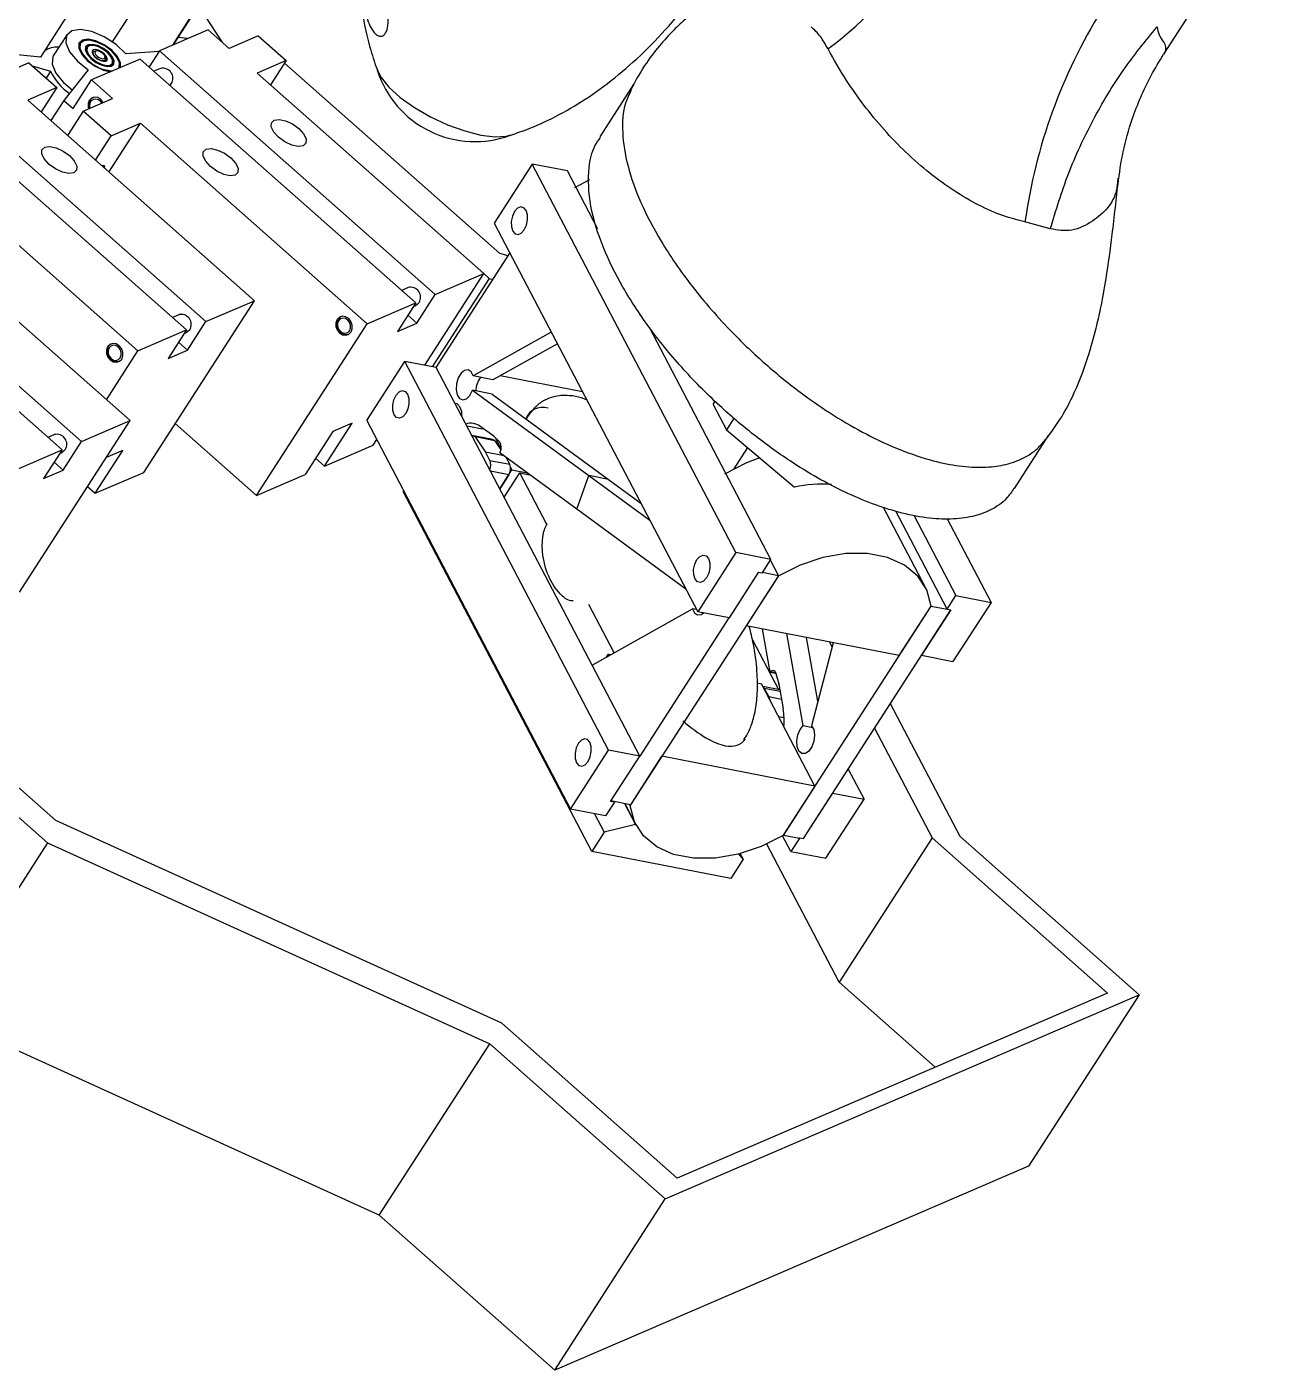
# Model space of a CAD drawing. Header units: inches. Extents: x 0.01 to 9.3, y 0 to 8.23.
# Drawn here: x 5.435 to 9.044, y 0.189 to 4.092 of the extents above; entities that cross this region are included whole.
import ezdxf

# ---------------------------------------------------------------- set-up
doc = ezdxf.new("R2010")
doc.units = ezdxf.units.IN
doc.header["$MEASUREMENT"] = 0

msp = doc.modelspace()

# ---------------------------------------------------------------- linework, layer by layer
at = {"color": 7, "linetype": 'Continuous', "lineweight": 25}
for p, q in [((8.7377, 4.0125), (9.044, 4.4873)), ((5.5728, 4.1572), (5.4741, 4.0042)), ((5.684, 4.0481), (5.7436, 4.1406)), ((5.8587, 4.0391), (5.9135, 4.124)), ((5.9145, 4.1242), (5.8735, 4.0607)), ((5.952, 4.1235), (6.0018, 4.0482)), ((5.552, 4.0698), (5.5118, 4.0074)), ((5.9616, 4.0834), (5.8204, 4.0227)), ((5.8735, 4.0607), (5.86, 4.0397)), ((5.9023, 4.0579), (5.8735, 4.0607)), ((6.0225, 4.0295), (5.9616, 4.0834)), ((6.1072, 4.066), (6.0225, 4.0295)), ((6.1072, 4.066), (6.1884, 3.9942)), ((5.4741, 4.0042), (5.3043, 4.0208)), ((5.6091, 4.0532), (5.6047, 4.053)), ((5.6102, 4.0322), (5.6092, 4.0307)), ((5.6308, 4.021), (5.6336, 4.0215)), ((5.638, 4.0218), (5.6336, 4.0215)), ((5.8187, 4.0199), (5.7221, 4.0137)), ((5.8204, 4.0227), (5.79, 3.9754)), ((5.8204, 4.0227), (6.6215, 3.3143)), ((6.0018, 4.0482), (6.0014, 4.0482)), ((6.0018, 4.0482), (6.0016, 4.048)), ((7.7625, 4.0277), (7.7617, 4.0291)), ((5.4408, 3.9872), (5.3561, 3.9508)), ((5.4408, 3.9872), (5.522, 3.9155)), ((5.764, 3.9984), (5.6228, 3.9376)), ((5.6279, 4.0188), (5.6264, 4.0165)), ((5.6618, 3.9936), (5.6633, 3.9959)), ((5.6634, 4.0023), (5.6619, 4.0064)), ((5.6819, 3.9838), (5.6829, 3.9853)), ((5.704, 3.9889), (5.7024, 3.993)), ((5.764, 3.9984), (6.565, 3.29)), ((6.1884, 3.9942), (6.1037, 3.9577)), ((6.1884, 3.9942), (6.1427, 3.9233)), ((6.8093, 3.4335), (6.1836, 3.9868)), ((5.1541, 3.9439), (5.9551, 3.2356)), ((5.4507, 3.9785), (5.5039, 3.9632)), ((5.5039, 3.9632), (5.4909, 3.943)), ((5.613, 3.9667), (5.5424, 3.8782)), ((5.8231, 3.971), (5.8041, 3.9629)), ((6.7627, 3.375), (6.1037, 3.9577)), ((5.0976, 3.9196), (5.8987, 3.2113)), ((5.522, 3.9155), (5.4373, 3.879)), ((5.522, 3.9155), (5.4763, 3.8446)), ((5.5692, 3.8545), (5.6228, 3.9376)), ((5.6837, 3.8838), (5.6228, 3.9376)), ((5.8545, 3.9272), (5.8501, 3.9222)), ((7.1988, 3.9263), (7.0995, 3.7725)), ((6.0963, 3.2963), (5.4373, 3.879)), ((5.5424, 3.8782), (5.5046, 3.8195)), ((5.5424, 3.8782), (5.5692, 3.8545)), ((5.599, 3.8473), (5.6837, 3.8838)), ((5.599, 3.8473), (5.5533, 3.7764)), ((5.6802, 3.7755), (5.599, 3.8473)), ((5.6734, 3.6702), (5.7649, 3.812)), ((5.6802, 3.7755), (5.7649, 3.812)), ((6.4239, 3.2293), (5.7649, 3.812)), ((5.6345, 3.7046), (5.6802, 3.7755)), ((5.7575, 3.1505), (5.0985, 3.7333)), ((6.9032, 3.6934), (6.7925, 3.5218)), ((7.0052, 3.6736), (6.9032, 3.6934)), ((7.4947, 2.5644), (6.9032, 3.6934)), ((7.0942, 3.5037), (7.0052, 3.6736)), ((7.0692, 3.6476), (7.0261, 3.6247)), ((8.6049, 3.6524), (8.603, 3.6386)), ((4.7926, 3.5956), (5.5937, 2.8872)), ((4.7361, 3.5713), (5.5372, 2.8629)), ((5.7348, 2.9479), (5.0758, 3.5306)), ((6.7925, 3.5218), (7.384, 2.3928)), ((8.4082, 3.505), (8.3347, 3.5255)), ((6.6243, 3.1022), (6.8384, 3.4341)), ((6.8334, 3.4263), (6.8093, 3.4335)), ((6.5909, 3.1087), (6.7627, 3.375)), ((6.7782, 3.361), (6.6127, 3.1044)), ((6.6215, 3.3143), (6.7627, 3.375)), ((6.7626, 3.3749), (6.7782, 3.361)), ((6.7782, 3.361), (6.7892, 3.3578)), ((6.543, 3.3345), (6.524, 3.3263)), ((5.7745, 2.7975), (6.0963, 3.2963)), ((5.9551, 3.2356), (6.0963, 3.2963)), ((6.4239, 3.2293), (6.565, 3.29)), ((6.565, 3.29), (6.5114, 3.2069)), ((6.5585, 3.2799), (6.5652, 3.2828)), ((6.5679, 3.2312), (6.6215, 3.3143)), ((5.8766, 3.2557), (5.8576, 3.2476)), ((6.5419, 3.2541), (6.5679, 3.2312)), ((5.7575, 3.1505), (5.8987, 3.2113)), ((5.8987, 3.2113), (5.845, 3.1281)), ((5.8922, 3.2012), (5.8988, 3.2041)), ((5.9015, 3.1524), (5.9551, 3.2356)), ((6.1021, 2.7305), (6.4239, 3.2293)), ((6.5114, 3.2069), (6.5679, 3.2312)), ((6.9585, 3.2049), (6.7317, 3.0777)), ((7.5966, 2.5445), (7.2437, 3.2182)), ((5.8755, 3.1754), (5.9015, 3.1524)), ((6.9761, 3.1714), (6.7891, 3.0665)), ((5.666, 3.0087), (5.7575, 3.1505)), ((5.845, 3.1281), (5.9015, 3.1524)), ((6.4225, 2.9483), (6.5332, 3.1199)), ((7.1247, 1.9908), (6.5332, 3.1199)), ((6.6243, 3.1022), (6.5332, 3.1199)), ((7.2158, 1.9731), (6.6243, 3.1022)), ((6.7891, 3.0665), (6.7317, 3.0777)), ((7.0494, 3.0315), (6.8097, 3.0781)), ((5.5193, 1.7859), (4.1332, 3.0116)), ((6.7294, 3.0361), (7.0675, 2.7884)), ((6.7868, 3.025), (6.7294, 3.0361)), ((6.7868, 3.025), (7.1249, 2.7772)), ((7.4289, 2.9951), (7.4348, 3.0043)), ((7.4289, 2.9951), (7.4675, 2.9214)), ((4.0888, 2.9646), (5.4953, 1.7209)), ((5.4131, 2.4491), (5.7348, 2.9479)), ((5.5937, 2.8872), (5.7348, 2.9479)), ((5.866, 2.9393), (6.1021, 2.7305)), ((6.2998, 2.8155), (6.3802, 2.9402)), ((6.3802, 2.9402), (6.3237, 2.9159)), ((6.4225, 2.9483), (7.014, 1.8192)), ((6.7579, 2.9228), (6.7137, 2.9314)), ((6.7913, 2.9023), (6.7513, 2.9316)), ((7.4895, 2.9556), (7.4675, 2.9214)), ((5.5151, 2.9074), (5.4961, 2.8992)), ((6.3237, 2.9159), (6.2433, 2.7912)), ((6.4409, 2.8762), (6.4516, 2.8928)), ((6.7838, 2.8937), (6.7278, 2.9046)), ((6.7371, 2.9007), (6.7675, 2.8559)), ((6.7945, 2.8895), (6.7371, 2.9007)), ((6.7611, 2.9244), (6.7579, 2.9228)), ((6.8088, 2.885), (6.7923, 2.9014)), ((6.7945, 2.8895), (6.8124, 2.8631)), ((6.7951, 2.8986), (6.8128, 2.8649)), ((7.4675, 2.9214), (7.665, 2.755)), ((8.3042, 2.7506), (8.4034, 2.9045)), ((5.396, 2.8022), (5.5372, 2.8629)), ((5.5372, 2.8629), (5.4836, 2.7798)), ((5.5307, 2.8528), (5.5374, 2.8557)), ((5.54, 2.8041), (5.5937, 2.8872)), ((5.6334, 2.7368), (5.7138, 2.8615)), ((5.7138, 2.8615), (5.6657, 2.8408)), ((6.2998, 2.8155), (6.4409, 2.8762)), ((6.7675, 2.8559), (6.7804, 2.8312)), ((6.8214, 2.8454), (6.7675, 2.8559)), ((6.8093, 2.8542), (6.8104, 2.8567)), ((7.0327, 2.6905), (6.8093, 2.8542)), ((7.529, 2.8696), (7.4893, 2.808)), ((5.5141, 2.827), (5.54, 2.8041)), ((6.2738, 2.8385), (6.2998, 2.8155)), ((6.8378, 2.8201), (6.7804, 2.8312)), ((6.8265, 2.8416), (6.8378, 2.8201)), ((6.8399, 2.8131), (6.8443, 2.8046)), ((5.4836, 2.7798), (5.54, 2.8041)), ((5.6334, 2.7368), (5.7745, 2.7975)), ((6.1021, 2.7305), (6.2433, 2.7912)), ((6.835, 2.7904), (6.8088, 2.7499)), ((6.8089, 2.7497), (6.8443, 2.8046)), ((6.8217, 2.7254), (6.8672, 2.796)), ((6.8443, 2.8046), (6.8888, 2.796)), ((6.9457, 2.6461), (6.8672, 2.796)), ((6.8672, 2.796), (6.8948, 2.7906)), ((6.8901, 2.7915), (6.8925, 2.7953)), ((7.0327, 2.6905), (7.0675, 2.7884)), ((7.0675, 2.7884), (7.2448, 2.6585)), ((7.1249, 2.7772), (7.0675, 2.7884)), ((7.1249, 2.7772), (7.2185, 2.7086)), ((5.6112, 2.7563), (5.6334, 2.7368)), ((6.5297, 2.7438), (6.5283, 2.7417)), ((7.076, 1.6963), (6.5283, 2.7417)), ((8.0451, 2.4649), (7.924, 2.696)), ((7.3497, 2.4583), (7.0327, 2.6905)), ((8.1084, 2.3999), (7.9591, 2.6847)), ((8.0119, 2.6731), (8.1341, 2.4398)), ((8.1091, 2.6624), (8.2361, 2.42)), ((6.9439, 2.6512), (6.9457, 2.6461)), ((7.4947, 2.5644), (7.384, 2.3928)), ((7.5966, 2.5445), (7.4947, 2.5644)), ((7.5709, 2.5046), (7.5966, 2.5445)), ((7.5949, 2.5418), (7.6182, 2.4973)), ((7.56, 2.5067), (7.475, 2.3751)), ((7.5709, 2.5046), (7.56, 2.5067)), ((7.6182, 2.4973), (7.572, 2.5063)), ((7.6182, 2.4973), (7.1891, 1.832)), ((7.6175, 2.4958), (7.5247, 2.3519)), ((7.6175, 2.4958), (7.6174, 2.496)), ((8.1084, 2.3999), (8.1341, 2.4398)), ((8.2361, 2.42), (8.1254, 2.2484)), ((8.1341, 2.4398), (8.2361, 2.42)), ((7.1408, 2.2735), (7.0673, 2.4139)), ((7.0771, 2.2378), (7.3685, 2.4013)), ((7.3808, 2.3989), (7.3685, 2.4013)), ((7.475, 2.3751), (7.384, 2.3928)), ((7.6328, 1.7436), (8.0619, 2.4089)), ((7.6911, 1.734), (8.1193, 2.3978)), ((7.9692, 2.2655), (8.062, 2.4093)), ((8.1193, 2.3978), (8.0343, 2.2661)), ((8.0619, 2.4089), (8.0618, 2.4091)), ((8.0619, 2.4089), (8.1083, 2.3999)), ((8.1084, 2.3999), (8.1193, 2.3978)), ((7.4748, 2.3751), (7.2157, 1.9733)), ((7.5247, 2.3519), (7.5246, 2.3521)), ((7.9692, 2.2655), (7.5247, 2.3519)), ((7.5711, 2.3429), (7.5935, 2.2176)), ((7.543, 2.3107), (7.6184, 2.1666)), ((7.6904, 2.0621), (7.6426, 2.329)), ((7.7331, 2.1328), (7.7, 2.3178)), ((7.7771, 2.3028), (7.7147, 2.0616)), ((7.7665, 2.3049), (7.774, 2.2906)), ((7.119, 2.2613), (7.1245, 2.2698)), ((7.1267, 2.2656), (7.1245, 2.2698)), ((7.1245, 2.2698), (7.1317, 2.2684)), ((8.0343, 2.2661), (8.1254, 2.2484)), ((8.0343, 2.2661), (8.0343, 2.2661)), ((7.5564, 2.1858), (7.569, 2.1834)), ((7.5935, 2.2176), (7.5951, 2.2191)), ((7.5935, 2.2176), (7.6111, 2.2142)), ((7.6113, 2.2135), (7.6191, 2.1836)), ((7.7246, 1.8863), (7.569, 2.1834)), ((7.6223, 2.1658), (7.5732, 2.1754)), ((7.5902, 2.146), (7.5773, 2.1706)), ((7.6195, 2.1818), (7.6322, 2.1104)), ((7.5953, 2.1332), (7.5902, 2.146)), ((7.5902, 2.146), (7.6272, 2.1388)), ((8.1459, 1.7393), (7.9436, 2.1255)), ((7.6189, 2.0881), (7.6349, 2.085)), ((7.6904, 2.0621), (7.7182, 2.0567)), ((7.8978, 2.0544), (8.0649, 1.7354)), ((7.014, 1.8192), (7.1247, 1.9908)), ((7.2158, 1.9731), (7.1247, 1.9908)), ((7.1308, 1.8414), (7.2158, 1.9731)), ((7.1873, 1.8289), (7.2801, 1.9728)), ((7.2801, 1.9728), (7.28, 1.973)), ((7.7246, 1.8863), (7.2801, 1.9728)), ((7.8212, 1.9357), (7.8671, 1.848)), ((7.7246, 1.8863), (7.6318, 1.7425)), ((7.1417, 1.8393), (7.116, 1.7994)), ((7.1417, 1.8393), (7.1308, 1.8414)), ((7.1891, 1.832), (7.1319, 1.8431)), ((7.1417, 1.8393), (7.1406, 1.8414)), ((7.1712, 1.8355), (7.203, 1.7747)), ((7.1717, 1.8354), (7.2042, 1.7734)), ((7.6911, 1.734), (7.7761, 1.8657)), ((7.7564, 1.6764), (7.8671, 1.848)), ((7.7761, 1.8657), (7.8671, 1.848)), ((7.7761, 1.8657), (7.7761, 1.8657)), ((7.116, 1.7994), (7.014, 1.8192)), ((7.0838, 1.8057), (7.1119, 1.752)), ((7.1873, 1.8289), (7.1853, 1.8327)), ((6.8147, 1.1975), (5.5193, 1.7859)), ((7.203, 1.7747), (7.1119, 1.752)), ((5.4953, 1.7209), (5.1744, 1.2234)), ((5.4953, 1.7209), (6.7798, 1.1374)), ((7.1119, 1.752), (7.076, 1.6963)), ((7.7946, 1.3164), (7.5845, 1.7176)), ((7.6545, 1.6962), (7.6306, 1.7418)), ((7.6327, 1.7438), (7.6328, 1.7436)), ((7.6328, 1.7436), (7.6792, 1.7346)), ((7.6802, 1.7361), (7.6545, 1.6962)), ((7.6802, 1.7361), (7.6911, 1.734)), ((7.6802, 1.7361), (7.6802, 1.7361)), ((7.6911, 1.734), (7.6911, 1.734)), ((8.0649, 1.7354), (7.7946, 1.3164)), ((8.0649, 1.7354), (8.5742, 1.285)), ((8.6662, 1.2793), (8.1459, 1.7393)), ((7.4797, 1.6178), (7.076, 1.6963)), ((7.5157, 1.6735), (7.5021, 1.6883)), ((7.5072, 1.6896), (7.5157, 1.6735)), ((7.6545, 1.6962), (7.7564, 1.6764)), ((7.5157, 1.6735), (7.4797, 1.6178)), ((8.0737, 1.0697), (7.7946, 1.3164)), ((7.2893, 0.6869), (8.6662, 1.2793)), ((8.5742, 1.285), (7.324, 0.7471)), ((8.6662, 1.2793), (8.3453, 0.7818)), ((6.4589, 0.6399), (5.1744, 1.2234)), ((7.324, 0.7471), (6.8147, 1.1975)), ((6.4589, 0.6399), (6.7798, 1.1374)), ((6.7798, 1.1374), (7.2893, 0.6869)), ((8.3453, 0.7818), (6.9684, 0.1894)), ((6.9684, 0.1894), (7.2893, 0.6869)), ((6.9684, 0.1894), (6.4589, 0.6399))]:
    msp.add_line(p, q, dxfattribs=at)
at = {"color": 8, "linetype": 'Continuous', "lineweight": 25}
for p, q in [((6.835, 2.7904), (6.7822, 2.8007)), ((7.5951, 2.2191), (7.6104, 2.2162)), ((7.5773, 2.1706), (7.6231, 2.1617))]:
    msp.add_line(p, q, dxfattribs=at)
at = {"color": 7, "linetype": 'Continuous', "lineweight": 25, "flags": 128}
for points in [[(5.7221, 4.0137), (5.6942, 4.0405), (5.66, 4.063), (5.624, 4.0784), (5.591, 4.0845), (5.5653, 4.0806), (5.5505, 4.0671), (5.5484, 4.0459), (5.5593, 4.0197), (5.5819, 3.9921), (5.613, 3.9667)], [(5.7072, 3.9739), (5.7074, 3.9878), (5.6985, 4.0056), (5.6818, 4.024), (5.6597, 4.04), (5.6356, 4.0513), (5.6131, 4.0561), (5.5958, 4.0537), (5.5861, 4.0444), (5.5857, 4.0298), (5.5945, 4.0119), (5.6112, 3.9936), (5.6333, 3.9776), (5.6574, 3.9663), (5.6786, 3.9616)], [(5.6047, 4.053), (5.5952, 4.0511), (5.5865, 4.0453)], [(5.7006, 3.9711), (5.7027, 3.9741), (5.7041, 3.9874), (5.6967, 4.004), (5.6816, 4.0213), (5.6612, 4.0367), (5.6386, 4.0479), (5.6172, 4.0531), (5.6002, 4.0515), (5.5903, 4.0435), (5.589, 4.0301), (5.5964, 4.0136), (5.6114, 3.9963), (5.6114, 3.9963)], [(5.6209, 3.9997), (5.6358, 3.9884), (5.6523, 3.9803), (5.6679, 3.9765), (5.6803, 3.9776), (5.6875, 3.9835), (5.6885, 3.9932), (5.6831, 4.0053), (5.6721, 4.0179), (5.6572, 4.0292), (5.6407, 4.0373), (5.6251, 4.0411), (5.6127, 4.04), (5.6055, 4.0341), (5.6045, 4.0244), (5.6099, 4.0123), (5.6209, 3.9997)], [(5.6865, 3.9819), (5.6865, 3.9819), (5.6875, 3.9917), (5.6821, 4.0038), (5.6711, 4.0164), (5.6562, 4.0276), (5.6397, 4.0357), (5.6241, 4.0395), (5.6117, 4.0384), (5.6055, 4.0341)], [(5.6092, 4.0307), (5.6087, 4.0299), (5.6078, 4.0212), (5.6127, 4.0104), (5.6225, 3.999)], [(5.6235, 4.0006), (5.6369, 3.9905), (5.6517, 3.9832), (5.6657, 3.9798), (5.6768, 3.9808), (5.6833, 3.9861), (5.6842, 3.9948), (5.6793, 4.0057), (5.6695, 4.017), (5.6561, 4.0271), (5.6413, 4.0344), (5.6273, 4.0378), (5.6162, 4.0368), (5.6097, 4.0315), (5.6088, 4.0228), (5.6137, 4.0119), (5.6235, 4.0006)], [(5.633, 4.004), (5.6409, 3.9981), (5.6496, 3.9938), (5.6578, 3.9918), (5.6643, 3.9924), (5.6681, 3.9955), (5.6686, 4.0006), (5.6658, 4.007), (5.66, 4.0136), (5.6522, 4.0195), (5.6435, 4.0238), (5.6353, 4.0258), (5.6287, 4.0252), (5.6249, 4.0221), (5.6244, 4.017), (5.6273, 4.0106), (5.633, 4.004)], [(5.6634, 4.0023), (5.6639, 4.0005), (5.6635, 3.9963), (5.6604, 3.9937), (5.6549, 3.9932), (5.6481, 3.9949), (5.6409, 3.9984), (5.6344, 4.0033), (5.6296, 4.0089), (5.6272, 4.0142), (5.6276, 4.0184), (5.6308, 4.021), (5.6308, 4.021)], [(5.6358, 4.0214), (5.6332, 4.0193), (5.6329, 4.0159), (5.6348, 4.0117), (5.6386, 4.0073), (5.6438, 4.0033), (5.6496, 4.0005), (5.6551, 3.9992), (5.6594, 3.9995), (5.6619, 4.0016), (5.6623, 4.005), (5.6604, 4.0092), (5.6566, 4.0137), (5.6513, 4.0176), (5.6456, 4.0204), (5.6401, 4.0218), (5.6358, 4.0214)], [(5.5118, 4.0074), (5.5103, 4.0048), (5.5082, 3.9835), (5.5191, 3.9574), (5.5417, 3.9298), (5.5667, 3.9087)], [(5.6225, 3.999), (5.6359, 3.989), (5.6507, 3.9817), (5.6647, 3.9783), (5.6758, 3.9793), (5.6819, 3.9838)], [(5.6272, 4.0177), (5.6265, 4.0168), (5.6261, 4.0126)], [(5.6585, 3.9917), (5.6593, 3.992), (5.6625, 3.9946), (5.6626, 3.9949)], [(5.7059, 3.9734), (5.7057, 3.983), (5.704, 3.9889)], [(6.4529, 3.967), (6.4638, 3.9448), (6.4869, 3.9165), (6.5199, 3.8869), (6.561, 3.8577), (6.6077, 3.8308), (6.6574, 3.8076), (6.7071, 3.7894), (6.754, 3.7774), (6.7953, 3.7723), (6.8286, 3.7742), (6.8414, 3.7778)], [(5.6569, 3.8722), (5.6568, 3.8725), (5.65, 3.8809), (5.6412, 3.8862), (5.6317, 3.8876), (5.623, 3.8847), (5.6163, 3.8781), (5.6127, 3.8688), (5.6128, 3.8582), (5.6139, 3.8537)], [(5.6525, 3.8704), (5.6495, 3.8746), (5.643, 3.8798), (5.6355, 3.8821), (5.6281, 3.881), (5.6221, 3.8767), (5.6182, 3.87), (5.6172, 3.8617), (5.6182, 3.8556)], [(6.2377, 3.7464), (6.2233, 3.7444), (6.2046, 3.7484), (6.1845, 3.7578), (6.1661, 3.7711), (6.1522, 3.7864), (6.1449, 3.8012), (6.1453, 3.8134), (6.1533, 3.8211), (6.1677, 3.8231), (6.1864, 3.8191), (6.2065, 3.8097), (6.2249, 3.7964), (6.2388, 3.7812), (6.2461, 3.7663), (6.2457, 3.7541), (6.2377, 3.7464)], [(5.5713, 3.6677), (5.5569, 3.6657), (5.5382, 3.6697), (5.5181, 3.6791), (5.4998, 3.6924), (5.4858, 3.7077), (5.4785, 3.7225), (5.4789, 3.7347), (5.4869, 3.7424), (5.5013, 3.7444), (5.52, 3.7404), (5.5401, 3.731), (5.5585, 3.7177), (5.5724, 3.7024), (5.5797, 3.6876), (5.5794, 3.6754), (5.5713, 3.6677)], [(6.0401, 3.6614), (6.0257, 3.6594), (6.007, 3.6634), (5.9869, 3.6728), (5.9685, 3.6861), (5.9546, 3.7014), (5.9473, 3.7162), (5.9476, 3.7284), (5.9557, 3.7361), (5.9701, 3.7381), (5.9888, 3.7341), (6.0088, 3.7247), (6.0272, 3.7114), (6.0412, 3.6961), (6.0485, 3.6813), (6.0481, 3.6691), (6.0401, 3.6614)], [(5.6533, 3.688), (5.6548, 3.6887), (5.6589, 3.6894), (5.6605, 3.687), (5.6595, 3.6825)], [(5.6533, 3.688), (5.6558, 3.6891), (5.6595, 3.6891), (5.6605, 3.6861), (5.6595, 3.6825)], [(6.8466, 3.4988), (6.8533, 3.4909), (6.862, 3.4888), (6.8713, 3.4928), (6.8798, 3.5022), (6.8861, 3.5157), (6.8893, 3.5311), (6.889, 3.5462), (6.8852, 3.5587), (6.8784, 3.5665), (6.8697, 3.5686), (6.8604, 3.5647), (6.852, 3.5553), (6.8456, 3.5418), (6.8424, 3.5263), (6.8427, 3.5112), (6.8466, 3.4988)], [(6.5744, 3.2907), (6.5677, 3.2841), (6.5652, 3.2828)], [(6.3362, 3.2415), (6.3326, 3.2322), (6.3326, 3.2216), (6.3363, 3.2113), (6.3431, 3.2028), (6.3519, 3.1975), (6.3614, 3.1962), (6.3701, 3.1991), (6.3768, 3.2056), (6.3804, 3.215), (6.3803, 3.2256), (6.3766, 3.2359), (6.3699, 3.2444), (6.3611, 3.2497), (6.3516, 3.251), (6.3429, 3.2481), (6.3362, 3.2415)], [(6.3402, 3.238), (6.3374, 3.2305), (6.3374, 3.222), (6.3404, 3.2137), (6.3458, 3.207), (6.3528, 3.2027), (6.3604, 3.2017), (6.3674, 3.204), (6.3727, 3.2092), (6.3756, 3.2167), (6.3755, 3.2252), (6.3726, 3.2335), (6.3672, 3.2402), (6.3602, 3.2445), (6.3526, 3.2455), (6.3456, 3.2432), (6.3402, 3.238)], [(6.339, 3.2428), (6.3457, 3.2493), (6.3468, 3.25)], [(5.908, 3.2119), (5.9013, 3.2054), (5.8988, 3.2041)], [(5.6698, 3.1628), (5.6662, 3.1535), (5.6663, 3.1429), (5.6699, 3.1325), (5.6767, 3.1241), (5.6855, 3.1188), (5.695, 3.1175), (5.7037, 3.1203), (5.7104, 3.1269), (5.714, 3.1362), (5.7139, 3.1469), (5.7102, 3.1572), (5.7035, 3.1656), (5.6947, 3.1709), (5.6852, 3.1723), (5.6765, 3.1694), (5.6698, 3.1628)], [(5.6738, 3.1592), (5.671, 3.1518), (5.671, 3.1433), (5.674, 3.135), (5.6794, 3.1282), (5.6864, 3.124), (5.694, 3.123), (5.701, 3.1252), (5.7063, 3.1305), (5.7092, 3.138), (5.7092, 3.1465), (5.7062, 3.1547), (5.7008, 3.1615), (5.6938, 3.1657), (5.6862, 3.1668), (5.6792, 3.1645), (5.6738, 3.1592)], [(5.6726, 3.164), (5.6793, 3.1706), (5.6804, 3.1713)], [(6.7317, 3.0777), (6.7257, 3.0895), (6.7167, 3.0953), (6.7064, 3.0939), (6.6963, 3.0857), (6.688, 3.0721), (6.683, 3.0551), (6.6821, 3.0376), (6.6853, 3.0225), (6.6922, 3.0122), (6.7017, 3.0083), (6.7122, 3.0115), (6.7219, 3.0213), (6.7294, 3.0361)], [(6.5409, 3.025), (6.5448, 3.0126), (6.5451, 2.9975), (6.5419, 2.982), (6.5355, 2.9686), (6.5271, 2.9591), (6.5178, 2.9552), (6.5091, 2.9573), (6.5023, 2.9652), (6.4985, 2.9776), (6.4982, 2.9927), (6.5014, 3.0082), (6.5077, 3.0216), (6.5162, 3.0311), (6.5255, 3.035), (6.5342, 3.0329), (6.5409, 3.025)], [(6.6989, 2.9597), (6.6982, 2.9742), (6.6932, 2.9884), (6.6847, 2.9965), (6.679, 2.9977)], [(5.5465, 2.8636), (5.5399, 2.857), (5.5374, 2.8557)], [(7.5648, 2.8394), (7.5255, 2.8249), (7.4619, 2.7928)], [(7.3763, 2.4876), (7.3724, 2.5001), (7.3721, 2.5152), (7.3753, 2.5306), (7.3817, 2.5441), (7.3901, 2.5535), (7.3994, 2.5575), (7.4081, 2.5554), (7.4149, 2.5475), (7.4187, 2.5351), (7.4191, 2.52), (7.4158, 2.5045), (7.4095, 2.491), (7.401, 2.4816), (7.3917, 2.4776), (7.3831, 2.4798), (7.3763, 2.4876)], [(8.062, 2.4093), (8.0493, 2.4562), (8.0231, 2.4965), (7.9845, 2.5284), (7.9353, 2.5504), (7.8776, 2.5617), (7.8141, 2.5615), (7.7476, 2.5501), (7.6811, 2.5279), (7.6175, 2.4958)], [(7.3685, 2.4013), (7.3745, 2.3894), (7.3835, 2.3837), (7.3938, 2.385), (7.4005, 2.3896)], [(7.5951, 2.2191), (7.5974, 2.2211), (7.5999, 2.2223), (7.6023, 2.2227), (7.6046, 2.2223), (7.6068, 2.2212), (7.6086, 2.2192), (7.6102, 2.2166), (7.6113, 2.2135)], [(7.7147, 2.0616), (7.7209, 2.0501), (7.7233, 2.0342), (7.7215, 2.0166), (7.7157, 2.0001), (7.7069, 1.9875), (7.6966, 1.9807), (7.6864, 1.9809), (7.678, 1.988), (7.6727, 2.0009), (7.6715, 2.0175), (7.6744, 2.0351), (7.6811, 2.0508), (7.6904, 2.0621)], [(7.0707, 2.0139), (7.0639, 2.0217), (7.0552, 2.0239), (7.0459, 2.0199), (7.0375, 2.0105), (7.0311, 1.997), (7.0279, 1.9815), (7.0282, 1.9664), (7.032, 1.954), (7.0388, 1.9461), (7.0475, 1.944), (7.0568, 1.948), (7.0653, 1.9574), (7.0716, 1.9709), (7.0748, 1.9863), (7.0745, 2.0014), (7.0707, 2.0139)], [(7.6318, 1.7425), (7.5682, 1.7104), (7.5017, 1.6882), (7.4351, 1.6767), (7.3716, 1.6766), (7.314, 1.6878), (7.2648, 1.7099), (7.2262, 1.7417), (7.2, 1.782), (7.1873, 1.8289)]]:
    msp.add_lwpolyline(points, dxfattribs=at)
at = {"color": 7, "linetype": 'Continuous', "lineweight": 25}
for centre, radius, start, end in [((7.0315, 5.0029), 1.2187, 306.8516, 326.5926), ((9.906, 3.3042), 1.5868, 148.2218, 171.9833), ((5.5216, 3.9697), 0.0632, 84.1786, 125.0976), ((5.687, 4.0702), 0.1058, 224.3457, 268.9718), ((5.6507, 4.0323), 0.1623, 205.1948, 235.4438), ((5.83, 3.9428), 0.0291, 327.66, 103.6559), ((6.7363, 4.0554), 0.2969, 197.3337, 290.7316), ((5.6408, 3.8646), 0.0259, 122.254, 201.903), ((6.5498, 3.3062), 0.0291, 327.66, 103.6558), ((5.8835, 3.2275), 0.0291, 327.66, 103.6558), ((6.3638, 3.2272), 0.0293, 147.9487, 280.1806), ((5.6974, 3.1485), 0.0293, 147.9489, 280.1807), ((6.8102, 3.032), 0.0709, 144.0551, 178.1676), ((6.7246, 2.8955), 0.0449, 53.4019, 108.6014), ((5.522, 2.8791), 0.0291, 327.6599, 103.6559), ((6.7202, 2.8732), 0.0323, 58.3474, 78.8458), ((6.7775, 2.862), 0.0323, 58.3474, 78.8458), ((6.786, 2.8951), 0.00895, 44.9493, 53.6549), ((6.7855, 2.8695), 0.0279, 332.8115, 33.664), ((6.7506, 2.8192), 0.0322, 334.748, 21.9311), ((6.8078, 2.808), 0.0323, 327.103, 21.9589), ((7.7459, 2.3747), 0.3888, 86.0519, 102.0107), ((7.5681, 2.1663), 0.0101, 25.1057, 58.1204), ((7.5955, 2.1775), 0.0244, 10.1029, 14.5649), ((7.4353, 2.0769), 0.1997, 354.8041, 9.6386)]:
    msp.add_arc(centre, radius, start, end, dxfattribs=at)
for start_param, end_param in [(6.028415, 6.479223), (2.413045, 2.886822), (2.886822, 3.267706)]:
    msp.add_ellipse((7.2067, 2.494), major_axis=(-0.301, 0.4848), ratio=0.280851, start_param=start_param, end_param=end_param, dxfattribs=at)
for points, knots in [([(6.4722, 4.728), (6.4705, 4.7234), (6.4547, 4.6788), (6.4323, 4.5902), (6.4081, 4.4655), (6.397, 4.3434), (6.3976, 4.229), (6.4097, 4.1229), (6.4291, 4.0345), (6.4472, 3.9832), (6.4543, 3.963)], [0, 0, 0, 0, 0.018936, 0.182643, 0.350697, 0.506474, 0.651957, 0.78846, 0.916518, 1, 1, 1, 1]), ([(6.8374, 3.7764), (6.8535, 3.7818), (6.899, 3.7968), (6.9732, 3.8308), (7.0597, 3.8812), (7.1458, 3.9441), (7.2303, 4.019), (7.3122, 4.1063), (7.3889, 4.2017), (7.4341, 4.2705), (7.4562, 4.3041)], [0, 0, 0, 0, 0.062042, 0.175241, 0.295482, 0.42336, 0.558695, 0.701972, 0.854196, 1, 1, 1, 1]), ([(7.7239, 4.3265), (7.7094, 4.3216), (7.6669, 4.3069), (7.6012, 4.2788), (7.5327, 4.2445), (7.4749, 4.2106), (7.415, 4.1701), (7.3607, 4.1265), (7.3118, 4.0809), (7.27, 4.0351), (7.2254, 3.9763), (7.2003, 3.9299), (7.1867, 3.9045)], [0, 0, 0, 0, 0.08066, 0.236662, 0.35986, 0.451385, 0.543234, 0.655397, 0.722219, 0.79957, 0.89069, 1, 1, 1, 1]), ([(6.4428, 4.0768), (6.439, 4.0825), (6.4312, 4.0939), (6.422, 4.1193), (6.4152, 4.1479), (6.411, 4.1782), (6.4095, 4.2079), (6.4115, 4.2334), (6.4177, 4.25), (6.4279, 4.2536), (6.4401, 4.2447), (6.452, 4.2279), (6.4631, 4.2062), (6.473, 4.1798), (6.4811, 4.1494), (6.4855, 4.1173), (6.4839, 4.0885), (6.4758, 4.0691), (6.4635, 4.0628), (6.4518, 4.0671), (6.4452, 4.0743), (6.4428, 4.0768)], [0, 0, 0, 0, 0.048044, 0.096059, 0.144905, 0.196544, 0.252831, 0.314487, 0.378834, 0.439298, 0.490906, 0.535688, 0.579134, 0.62582, 0.678729, 0.73871, 0.802908, 0.865183, 0.921319, 0.972201, 1, 1, 1, 1]), ([(7.7617, 4.0291), (7.7549, 4.0413), (7.7412, 4.0659), (7.7227, 4.0834), (7.7134, 4.0922)], [0, 0, 0, 0, 0.495223, 1, 1, 1, 1]), ([(8.4082, 3.505), (8.4246, 3.5587), (8.4576, 3.667), (8.5303, 3.8223), (8.6167, 3.9677), (8.6848, 4.0507), (8.7187, 4.0919)], [0, 0, 0, 0, 0.2481379, 0.5000001, 0.7518618, 1, 1, 1, 1]), ([(8.3347, 3.5255), (8.3134, 3.5308), (8.2697, 3.5416), (8.1991, 3.5732), (8.1276, 3.6149), (8.0559, 3.6669), (7.9876, 3.727), (7.9229, 3.7943), (7.8654, 3.8648), (7.809, 3.9453), (7.7794, 3.9977), (7.7625, 4.0277)], [0, 0, 0, 0, 0.090888, 0.186215, 0.286381, 0.38668, 0.497427, 0.608277, 0.725451, 0.842665, 1, 1, 1, 1]), ([(8.6051, 3.6352), (8.6093, 3.6664), (8.6178, 3.73), (8.6419, 3.8145), (8.6704, 3.8883), (8.7004, 3.9514), (8.7249, 3.9916), (8.7373, 4.0118)], [0, 0, 0, 0, 0.236899, 0.482755, 0.651736, 0.824309, 1, 1, 1, 1]), ([(7.1909, 3.9085), (7.1848, 3.8961), (7.1671, 3.8602), (7.1625, 3.7858), (7.1777, 3.6887), (7.2158, 3.5821), (7.2769, 3.4648), (7.3648, 3.337), (7.4695, 3.216), (7.5798, 3.1111), (7.6789, 3.0306), (7.7786, 2.962), (7.8739, 2.907), (7.9721, 2.8612), (8.0636, 2.831), (8.1455, 2.8142), (8.2143, 2.8107), (8.2741, 2.8177), (8.3249, 2.8347), (8.3665, 2.8598), (8.3855, 2.8823), (8.3944, 2.8929)], [0, 0, 0, 0, 0.035739, 0.103271, 0.172721, 0.242018, 0.312793, 0.39325, 0.476249, 0.533006, 0.591166, 0.636073, 0.682151, 0.727127, 0.773908, 0.812158, 0.851659, 0.887938, 0.925111, 0.964777, 1, 1, 1, 1]), ([(7.1988, 3.9263), (7.1987, 3.9261), (7.1977, 3.9251), (7.1973, 3.9236), (7.1969, 3.9223)], [0, 0, 0, 0, 0.144296, 1, 1, 1, 1]), ([(8.3026, 2.7517), (8.2961, 2.7415), (8.2795, 2.7155), (8.2385, 2.6878), (8.1833, 2.6677), (8.1209, 2.6599), (8.0484, 2.6639), (7.9711, 2.6795), (7.8911, 2.7053), (7.8117, 2.7391), (7.7311, 2.7811), (7.6413, 2.8363), (7.5445, 2.9063), (7.4374, 2.9979), (7.3334, 3.1037), (7.2392, 3.22), (7.1628, 3.3371), (7.1045, 3.4558), (7.0679, 3.5746), (7.0641, 3.6725), (7.0777, 3.738), (7.096, 3.7628), (7.1019, 3.7709)], [0, 0, 0, 0, 0.03042, 0.077763, 0.116153, 0.155595, 0.194023, 0.233784, 0.269065, 0.305308, 0.341934, 0.379366, 0.431578, 0.485294, 0.553056, 0.622761, 0.691881, 0.762534, 0.84114, 0.922396, 0.97477, 1, 1, 1, 1]), ([(8.387, 2.8826), (8.404, 2.9049), (8.4362, 2.9469), (8.4813, 3.031), (8.5153, 3.1202), (8.5397, 3.2074), (8.5575, 3.2858), (8.5733, 3.3731), (8.5893, 3.4956), (8.6002, 3.5927), (8.6061, 3.6452)], [0, 0, 0, 0, 0.102377, 0.192775, 0.341413, 0.447028, 0.517205, 0.634266, 0.802508, 1, 1, 1, 1]), ([(7.0616, 3.0082), (7.0566, 3.0102), (7.0408, 3.0166), (7.0151, 3.0208), (6.9876, 3.0212), (6.9635, 3.0175), (6.9377, 3.0079), (6.9168, 2.9928), (6.9, 2.9745), (6.8907, 2.9622), (6.8866, 2.9532), (6.8862, 2.9522)], [0, 0, 0, 0, 0.085329, 0.274432, 0.394152, 0.492734, 0.622696, 0.776558, 0.847948, 0.982108, 1, 1, 1, 1]), ([(7.0218, 2.4241), (7.0197, 2.4242), (7.0055, 2.4246), (6.9793, 2.4469), (6.9486, 2.4921), (6.9334, 2.5484), (6.9318, 2.5938), (6.9347, 2.6186), (6.9403, 2.6364), (6.9443, 2.6437), (6.9457, 2.6461)], [0, 0, 0, 0, 0.034081, 0.225663, 0.485821, 0.747507, 0.83238, 0.917825, 0.972119, 1, 1, 1, 1]), ([(7.5181, 2.0214), (7.5207, 2.0251), (7.5301, 2.038), (7.5415, 2.0656), (7.5526, 2.1067), (7.5583, 2.1599), (7.5568, 2.2254), (7.5488, 2.2908), (7.5379, 2.3331), (7.5336, 2.3502)], [0, 0, 0, 0, 0.0359694, 0.1263327, 0.2457657, 0.4002124, 0.5958751, 0.8367006, 1, 1, 1, 1])]:
    msp.add_open_spline(points, degree=3, knots=knots, dxfattribs=at)
at = {"color": 8, "linetype": 'Continuous', "lineweight": 25}
for points, knots in [([(8.7187, 4.0919), (8.7202, 4.0838), (8.7235, 4.0656), (8.7377, 4.0484), (8.744, 4.035), (8.7429, 4.023), (8.7405, 4.0159), (8.7378, 4.0126), (8.7377, 4.0125)], [0, 0, 0, 0, 0.1850586, 0.4145128, 0.6481485, 0.8159797, 0.9949884, 1, 1, 1, 1]), ([(8.603, 3.6386), (8.6024, 3.6311), (8.6002, 3.6063), (8.577, 3.5627), (8.5312, 3.5258), (8.4725, 3.4944), (8.4294, 3.5015), (8.4082, 3.505)], [0, 0, 0, 0, 0.094355, 0.310783, 0.530065, 0.769729, 1, 1, 1, 1])]:
    msp.add_open_spline(points, degree=3, knots=knots, dxfattribs=at)

doc.saveas('drawing.dxf')
